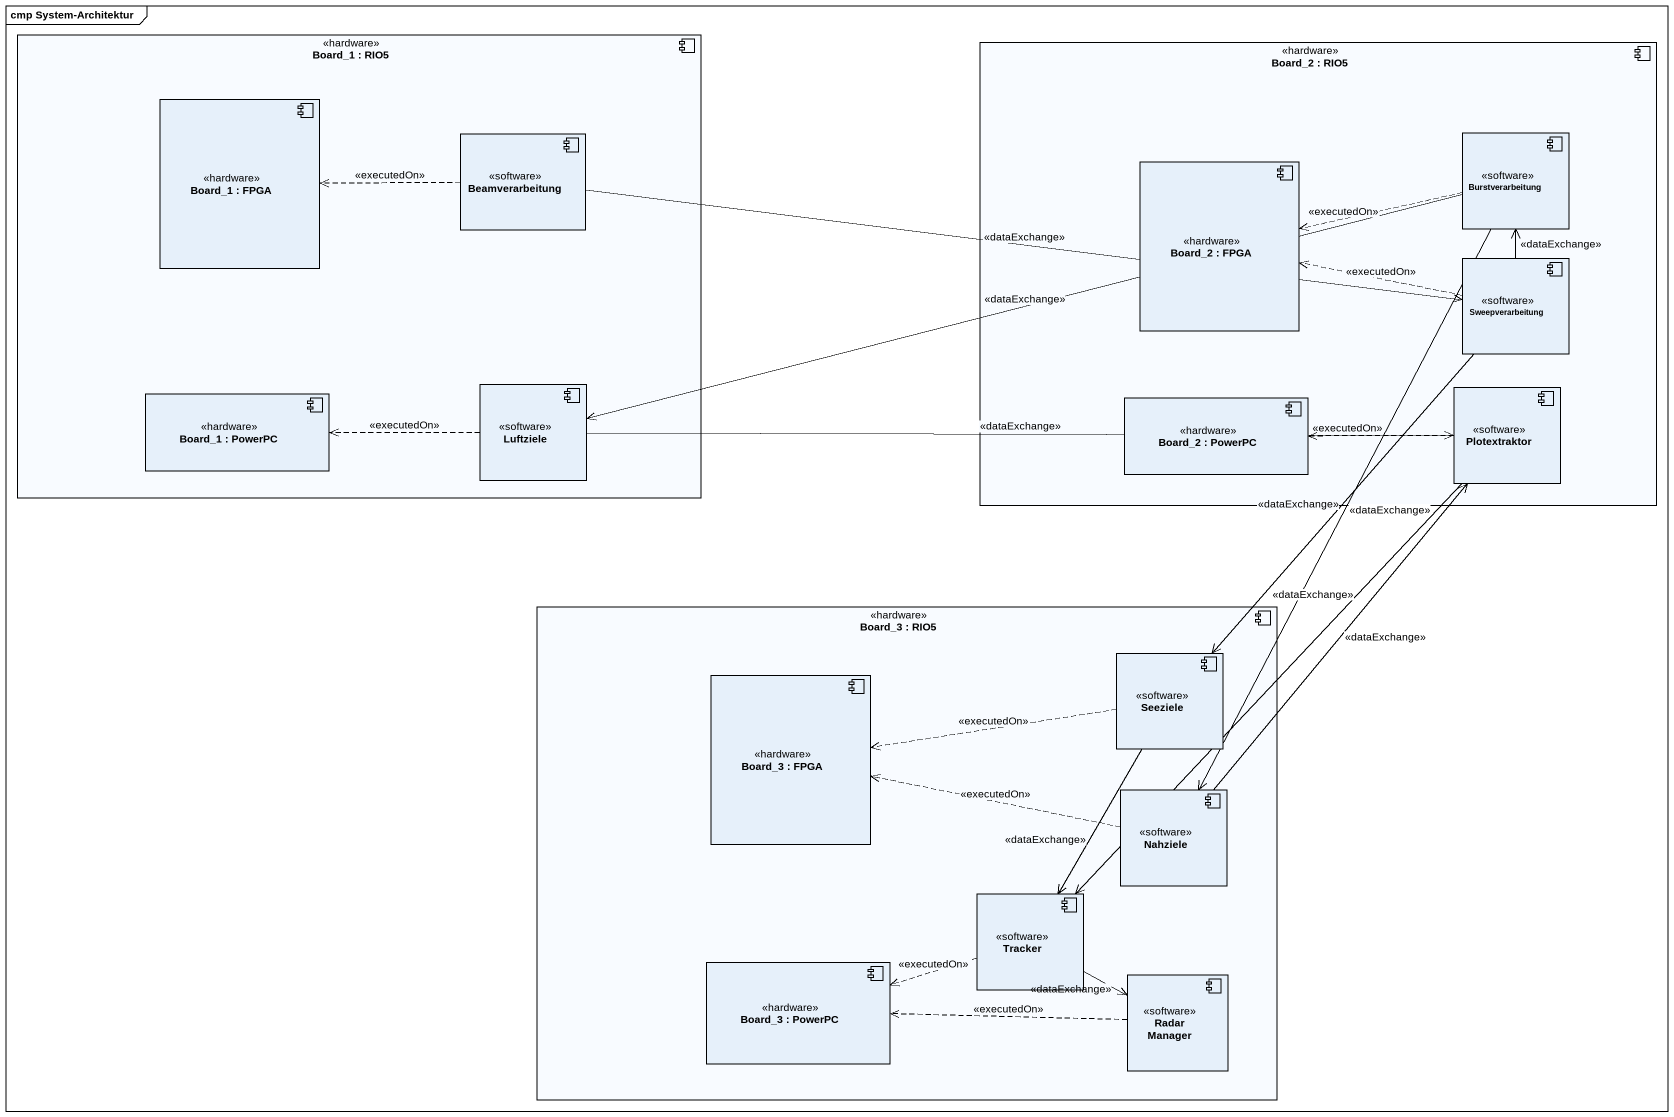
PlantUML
@startuml
mainframe cmp System-Architektur
component "Board_1 : RIO5" as Board_1 <<hardware>> {
  component "Board_1 : FPGA" as Board_1_2 <<hardware>>
  component Beamverarbeitung <<software>>
  component "Board_1 : PowerPC" as Board_1_3 <<hardware>>
  component Luftziele <<software>>
}
component "Board_2 : RIO5" as Board_2 <<hardware>> {
  component Burstverarbeitung <<software>>
  component "Board_2 : FPGA" as Board_2_2 <<hardware>>
  component Sweepverarbeitung <<software>>
  component "Board_2 : PowerPC" as Board_2_3 <<hardware>>
  component Plotextraktor <<software>>
}
component "Board_3 : RIO5" as Board_3 <<hardware>> {
  component Seeziele <<software>>
  component "Board_3 : FPGA" as Board_3_2 <<hardware>>
  component Nahziele <<software>>
  component Tracker <<software>>
  component "Board_3 : PowerPC" as Board_3_3 <<hardware>>
  component "Radar Manager" as Radar_Manager <<software>>
}
Beamverarbeitung .left.> Board_1_2 : <<executedOn>>
Beamverarbeitung -right-> Sweepverarbeitung : <<dataExchange>>
Burstverarbeitung .left.> Board_2_2 : <<executedOn>>
Burstverarbeitung -left-> Luftziele : <<dataExchange>>
Burstverarbeitung --> Nahziele : <<dataExchange>>
Sweepverarbeitung -up-> Burstverarbeitung : <<dataExchange>>
Sweepverarbeitung .left.> Board_2_2 : <<executedOn>>
Sweepverarbeitung --> Seeziele : <<dataExchange>>
Luftziele .left.> Board_1_3 : <<executedOn>>
Luftziele -right-> Plotextraktor : <<dataExchange>>
Plotextraktor .left.> Board_2_3 : <<executedOn>>
Plotextraktor --> Tracker : <<dataExchange>>
Seeziele .left.> Board_3_2 : <<executedOn>>
Seeziele --> Tracker : <<dataExchange>>
Nahziele -up-> Plotextraktor : <<dataExchange>>
Nahziele .left.> Board_3_2 : <<executedOn>>
Tracker .left.> Board_3_3 : <<executedOn>>
Tracker -right-> Radar_Manager : <<dataExchange>>
Radar_Manager .left.> Board_3_3 : <<executedOn>>
@enduml
